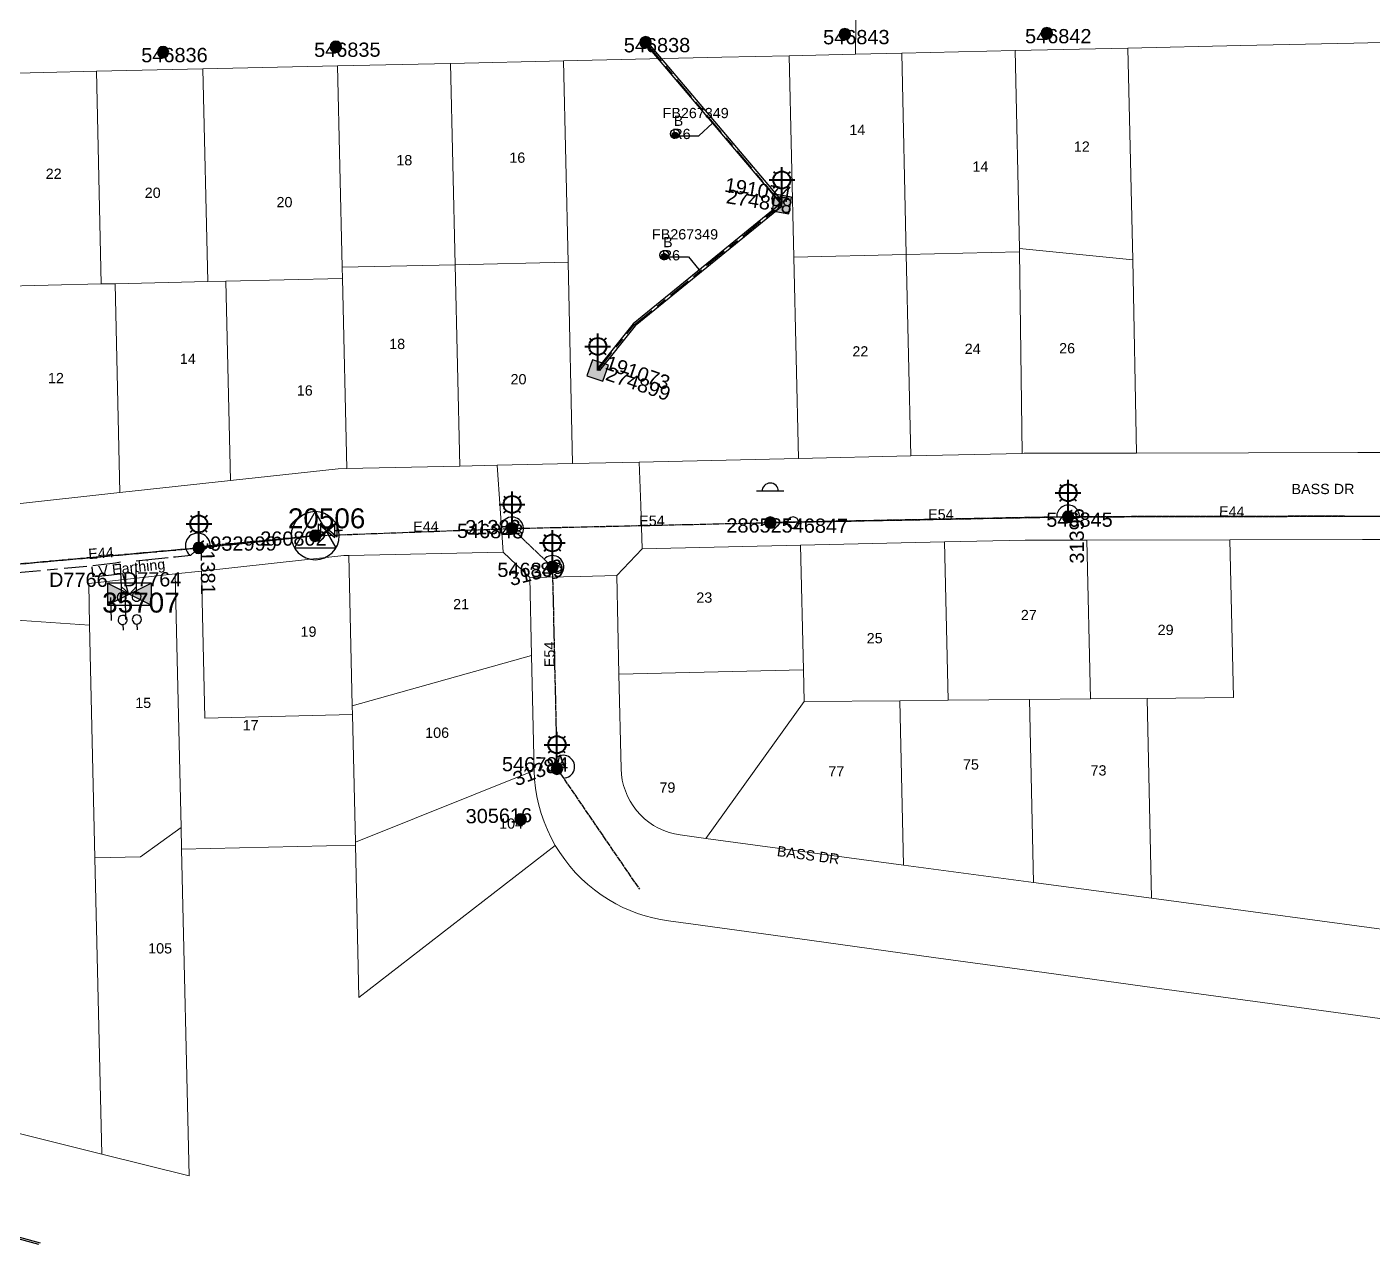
# Model space of a CAD drawing. Header units: metres. Extents: x -1 to 313024, y -2 to 6262971.
# Drawn here: x 312559.2 to 312795.3, y 6262397.2 to 6262610.8 of the extents above; entities that cross this region are included whole.
import ezdxf
from ezdxf.enums import TextEntityAlignment as Align

# ---------------------------------------------------------------- set-up
doc = ezdxf.new("R2010")
doc.units = ezdxf.units.M
doc.linetypes.add('Cable Exist OH', pattern=[1, 1, 0])
doc.linetypes.add('Cable Exist UG', pattern=[8.2, 4, -1.2, 1.8, -1.2])
doc.layers.get('0').update_dxf_attribs({"color": 6})
doc.layers.add('Cadastre Land Parcels_SP_EXT', color=9, linetype='Continuous', lineweight=5)
doc.layers.add('Cadastre Roads_SP_EXT', color=9, linetype='Continuous', lineweight=5)
for name, color, linetype in [('Duct_SP_EXT', 7, 'Continuous'), ('Equip_HV_EXT', 7, 'Continuous'), ('Equip_LV_EXT', 7, 'Continuous'), ('Equip_SP_HV_EXT', 7, 'Continuous'), ('Equip_SP_LV_EXT', 7, 'Continuous'), ('Equip_SP_SL_EXT', 7, 'Continuous'), ('Mains_HV_EXT', 7, 'Continuous'), ('Mains_LV_EXT', 7, 'Continuous'), ('Mains_LV_SL_EXT', 7, 'Continuous'), ('Mains_SL_EXT', 7, 'Continuous'), ('Sub_SP_EXT', 7, 'Continuous'), ('Sub_SP_TR_HV_LV_EXT', 7, 'Continuous'), ('SupportsOH_SP_TR_HV_LV_SL_EXT', 7, 'Continuous'), ('SupportsUG_SP_LV_SL_EXT', 7, 'Continuous'), ('Trench_SP_EXT', 7, 'Continuous')]:
    doc.layers.add(name, color=color, linetype=linetype)
doc.styles.add('COLUMN_LABEL', font='arial.ttf')
doc.styles.add('iecARIAL', font='arial.ttf', dxfattribs={"height": 2})
doc.styles.add('POLE_LABEL', font='arial.ttf')
doc.styles.get("Standard").update_dxf_attribs({"font": 'arial.ttf'})
doc.styles.add('SWITCH_LABEL', font='arial.ttf', dxfattribs={"height": 2.5})
doc.linetypes.add('Cable E OH', pattern='A,9.4,["E",Standard,S=1.7,R=0,X=0,Y=-1],0', length=9.4)
doc.linetypes.add('Cable E UG', pattern='A,6,-0.5,["E",Standard,S=1.7,R=0,X=0.5,Y=-1],-2.9', length=9.4)
doc.linetypes.add('Cable P UG', pattern='A,6,-0.5,["P",Standard,S=1.7,R=0,X=0.5,Y=-1],-2.9', length=9.4)

# ---------------------------------------------------------------- blocks, each defined once
blk = doc.blocks.new('SUB_POLE_EXT')
blk.add_wipeout([(0, 4.22), (0.42, 4.2), (0.83, 4.14), (1.21, 4.05), (1.62, 3.9), (1.99, 3.72), (2.35, 3.51), (2.68, 3.26), (2.99, 2.99), (3.28, 2.66), (3.52, 2.34), (3.76, 1.92), (3.9, 1.62), (4.04, 1.23), (4.18, 0.63), (4.22, 0), (4.18, -0.61), (4.06, -1.15), (3.9, -1.62), (3.58, -2.24), (3.22, -2.73), (2.97, -3.01), (2.68, -3.26), (2.36, -3.5), (2, -3.72), (1.64, -3.89), (1.25, -4.03), (0.82, -4.14), (0.42, -4.2), (0, -4.22), (-0.41, -4.2), (-0.8, -4.15), (-1.21, -4.05), (-1.62, -3.9), (-1.99, -3.73), (-2.35, -3.51), (-2.68, -3.26), (-2.96, -3.02), (-3.23, -2.72), (-3.51, -2.35), (-3.71, -2.01), (-3.91, -1.6), (-4.05, -1.21), (-4.16, -0.76), (-4.22, -0.14), (-4.21, 0.39), (-4.14, 0.83), (-4.03, 1.27), (-3.9, 1.63), (-3.71, 2.02), (-3.5, 2.37), (-3.28, 2.67), (-2.99, 2.99), (-2.68, 3.27), (-2.33, 3.52), (-1.98, 3.73), (-1.63, 3.9), (-1.2, 4.05), (-0.78, 4.15), (-0.4, 4.21)])
blk.add_line((2.16, 0.48), (2.16, 0.48, 0))
blk.add_lwpolyline([(-4.22, 0, 1), (4.22, 0, 1)], format="xyb", close=True)
blk.add_lwpolyline([(2.14, 0.52), (0, 4.22), (-3.66, -2.11), (3.66, -2.11)], close=True)
for tag, height, flags, p in [('ASSET_NUM', 3.5, 8, (2, 2)), ('STREET_CODE', 0.2, 9, (1.5, 0)), ('CONSTRUCTED_VOLTAGE', 0.2, 9, (1.5, -0.2)), ('OPERATING_VOLTAGE', 0.2, 9, (1.5, -0.6)), ('OPERATED_BY', 0.2, 9, (1.5, -0.8)), ('ORIENTATION', 0.2, 9, (1.5, -1.2)), ('OWNED_BY', 0.2, 9, (1.5, -1.4)), ('SECONDARY_VOLTAGE', 0.2, 9, (1.5, -1.6)), ('STATE', 0.2, 9, (1.5, -1.8)), ('SUBSTATION_TYPE', 0.2, 9, (1.5, -2)), ('NO_PHASES', 0.2, 9, (1.5, -0.4)), ('MAINTAINED_BY', 0.2, 9, (1.5, -1)), ('USAGE', 0.2, 9, (1.5, -2.2)), ('LEGEND', 0.2, 9, (1.5, -2.4)), ('STREETNAME', 0.2, 9, (1.5, -2.8)), ('SUBURB', 0.2, 9, (1.5, -3)), ('Z', 0.2, 1, (1.5, -3.4)), ('LOCATION', 0.2, 9, (1.5, -2.6)), ('NOTES', 0.2, 9, (1.5, -3.2))]:
    blk.add_attdef(tag, text='', height=height, dxfattribs=dict(flags=flags)).set_placement(p, align=Align.MIDDLE_LEFT)
blk = doc.blocks.new('SUB_PADMOUNT_EXT')
for points in [[(0, 0), (-3.84, 1.92), (-3.84, -1.92)], [(0, 0), (3.84, 1.92), (3.84, -1.92)]]:
    blk.add_hatch(color=256).paths.add_polyline_path(points)
for p, q in [((3.84, 1.92), (-3.84, -1.92)), ((-3.84, 1.92), (3.84, -1.92))]:
    blk.add_line(p, q)
blk.add_lwpolyline([(-3.84, -1.92), (3.84, -1.92), (3.84, 1.92), (-3.84, 1.92)], close=True)
for tag, height, flags, p in [('ASSET_NUM', 3.5, 8, (2, 2)), ('STREET_CODE', 0.2, 9, (1.5, 0)), ('CONSTRUCTED_VOLTAGE', 0.2, 9, (1.5, -0.2)), ('OPERATING_VOLTAGE', 0.2, 9, (1.5, -0.6)), ('ORIENTATION', 0.2, 9, (1.5, -0.8)), ('OWNED_BY', 0.2, 9, (1.5, -1)), ('OPERATED_BY', 0.2, 9, (1.5, -1.2)), ('SECONDARY_VOLTAGE', 0.2, 9, (1.5, -1.6)), ('STATE', 0.2, 9, (1.5, -1.8)), ('SUBSTATION_TYPE', 0.2, 9, (1.5, -2.2)), ('NO_PHASES', 0.2, 9, (1.5, -0.4)), ('MAINTAINED_BY', 0.2, 9, (1.5, -1.4)), ('PARENT', 0.2, 9, (1.5, -2)), ('USAGE', 0.2, 9, (1.5, -2.4)), ('STREETNAME', 0.2, 9, (1.5, -3)), ('SUBURB', 0.2, 9, (1.5, -3.2)), ('Z', 0.2, 1, (1.5, -3.6)), ('LEGEND', 0.2, 9, (1.5, -2.6)), ('LOCATION', 0.2, 9, (1.5, -2.8)), ('NOTES', 0.2, 9, (1.5, -3.4))]:
    blk.add_attdef(tag, text='', height=height, dxfattribs=dict(flags=flags)).set_placement(p, align=Align.MIDDLE_LEFT)
blk = doc.blocks.new('COLUMN_EXT')
blk.add_hatch(color=256).paths.add_polyline_path([(-1.49, 1.48), (-1.49, -1.49), (1.48, -1.49), (1.48, 1.48)])
blk.add_lwpolyline([(-1.49, -1.49), (1.48, -1.49), (1.48, 1.48), (-1.49, 1.48)], close=True)
for tag, height, style, flags, p in [('ASSET_NUM', 2.5, 'COLUMN_LABEL', 8, (2, 2)), ('STRUCTURE_PLANT_NUMBER', 0.2, 'POLE_LABEL', 9, (1.81, 0.03)), ('STREET_CODE', 0.2, 'COLUMN_LABEL', 9, (1.81, -0.2))]:
    blk.add_attdef(tag, text='', height=height, dxfattribs=dict(style=style, flags=flags)).set_placement(p, align=Align.MIDDLE_LEFT)
at = {"flags": 1}
blk.add_attdef('Z', (1.81, -2.35), '', height=0.2, dxfattribs=at)
at = {"flags": 9}
for tag, p in [('COLUMN_TYPE', (1.81, -0.4)), ('OWNED_BY', (1.81, -0.6)), ('STATE', (1.81, -0.8)), ('USAGE', (1.81, -1)), ('STREETNAME', (1.81, -1.6)), ('SUBURB', (1.81, -1.8)), ('LEGEND', (1.81, -1.2)), ('LOCATION', (1.81, -1.4)), ('NOTES', (1.81, -2))]:
    blk.add_attdef(tag, text='', height=0.2, dxfattribs=at).set_placement(p, align=Align.MIDDLE_LEFT)
blk = doc.blocks.new('DUCT_EXT')
blk.add_circle((0, 0.8), 0.8)
at = {"flags": 1}
blk.add_attdef('Z', (0, 0), '', height=0.2, dxfattribs=at)
at = {"flags": 9}
for tag, p in [('DUCT_CODE', (0, 0)), ('XSECT_TYPE', (0, -0.2)), ('STATE', (0, -0.6)), ('FB_REFERENCE', (0, -0.4)), ('NOTES', (0, -0.8))]:
    blk.add_attdef(tag, text='', height=0.2, dxfattribs=at).set_placement(p, align=Align.MIDDLE_LEFT)
blk = doc.blocks.new('LV_OH_LINKS_OPEN_EXT')
for p, q in [((-0.17, 4.97), (-0.17, 5.46)), ((0.17, 4.97), (0.17, 5.46)), ((-0.17, 3), (-0.17, 2.5)), ((0.17, 3), (0.17, 2.5))]:
    blk.add_line(p, q)
blk.add_lwpolyline([(0, 2.99, 1), (0, 4.98, 1)], format="xyb", close=True)
at = {"flags": 9}
for tag, p in [('ACTUAL_STATUS', (0, 0)), ('CONSTRUCTED_VOLTAGE', (0, -0.2)), ('OPERATING_VOLTAGE', (0, -0.6)), ('ORIENTATION', (0, -0.8)), ('OWNED_BY', (0, -1)), ('STATE', (0, -1.2)), ('SWITCH_TYPE', (0, -1.4)), ('NO_PHASES', (0, -0.4)), ('USAGE', (0, -1.6)), ('LEGEND', (0, -1.8)), ('NOTES', (0, -2))]:
    blk.add_attdef(tag, text='', height=0.2, dxfattribs=at).set_placement(p, align=Align.MIDDLE_LEFT)
at = {"flags": 1}
blk.add_attdef('Z', (0, 0), '', height=0.2, dxfattribs=at)
blk = doc.blocks.new('LV_OH_LINKS_DISTFUSE_EXT')
for p, q in [((0, 0), (0.96, 0)), ((3.84, 0), (4.8, 0))]:
    blk.add_line(p, q)
blk.add_lwpolyline([(3.84, -1.2), (3.84, 1.2), (0.96, -1.2), (0.96, 1.2)], close=True)
at = {"flags": 9}
for tag, p in [('ACTUAL_STATUS', (0, 0)), ('CONSTRUCTED_VOLTAGE', (0, -0.2)), ('OPERATING_VOLTAGE', (0, -0.6)), ('ORIENTATION', (0, -0.8)), ('OWNED_BY', (0, -1)), ('STATE', (0, -1.2)), ('SWITCH_TYPE', (0, -1.4)), ('NO_PHASES', (0, -0.4)), ('USAGE', (0, -1.6)), ('NOTES', (0, -1.8))]:
    blk.add_attdef(tag, text='', height=0.2, dxfattribs=at).set_placement(p, align=Align.MIDDLE_LEFT)
at = {"flags": 1}
blk.add_attdef('Z', (0, 0), '', height=0.2, dxfattribs=at)
blk = doc.blocks.new('SL_LANTERN_EXT')
at = {"lineweight": 40}
for p, q in [((-1.46, 5.68), (-1.06, 5.28)), ((0, 1.97), (0, 6.47)), ((1.46, 5.68), (1.06, 5.28)), ((-2.25, 4.22), (2.25, 4.22)), ((-1.46, 2.76), (-1.06, 3.16)), ((0, 0), (0, 2.72)), ((1.46, 2.76), (1.06, 3.16))]:
    blk.add_line(p, q, dxfattribs=at)
blk.add_circle((0, 4.22), 1.5, dxfattribs=at)
at = {"style": 'iecARIAL', "flags": 8}
blk.add_attdef('ASSET_NUM', (1.5, 1.5), '', height=2.5, dxfattribs=at)
for tag, p, height, flags in [('OPERATING_VOLTAGE', (0.98, -1.65), 0.2, 9), ('ORIENTATION', (0.98, -1.85), 0.2, 9), ('OWNED_BY', (0.98, -2.05), 0.2, 9), ('STATE', (0.98, -2.25), 0.2, 9), ('CONSTRUCTED_VOLTAGE', (0.98, -0.65), 0.2, 9), ('CONTROL_TYPE', (0.98, -0.85), 0.2, 9), ('LANTERN_PURPOSE', (0.98, -1.05), 0.2, 9), ('LANTERN_TYPE', (0.98, -1.25), 0.2, 9), ('NO_PHASES', (0.98, -1.45), 0.2, 9), ('USAGE', (0.98, -2.45), 0.2, 9), ('LNUMBER', (2.18, -3.25), 2.5, 8), ('CEXIST', (0.98, -2.65), 0.2, 9), ('CNEW', (0.98, -2.85), 0.2, 9), ('CNUMBER', (0.98, -3.05), 0.2, 9), ('CREMOVE', (0.98, -3.25), 0.2, 9), ('CREPLACE', (0.98, -3.45), 0.2, 9), ('LKINGHEIGHT', (0.98, -3.65), 0.2, 9), ('LBRACKET', (0.98, -3.85), 0.2, 9), ('LBRACKETVOCAB', (0.98, -4.05), 0.2, 9), ('LCATEGORY', (0.98, -4.25), 0.2, 9), ('LCHARGE1', (0.98, -4.45), 0.2, 9), ('LCHARGE1PERCENT', (0.98, -4.65), 0.2, 9), ('LCHARGE2', (0.98, -4.85), 0.2, 9), ('LCHARGE2PERCENT', (0.98, -5.05), 0.2, 9), ('LCHARGE3', (0.98, -5.25), 0.2, 9), ('LCHARGE3PERCENT', (0.98, -5.45), 0.2, 9), ('LEXIST', (0.98, -5.65), 0.2, 9), ('LLAMP', (0.98, -5.85), 0.2, 9), ('LLAMPVOCAB', (0.98, -6.05), 0.2, 9), ('LMAST', (0.98, -6.25), 0.2, 9), ('LMASTVOCAB', (0.98, -6.45), 0.2, 9), ('LNEW', (0.98, -6.65), 0.2, 9), ('LANTNUMBER', (0.98, -6.85), 0.2, 9), ('LOUTREACH', (0.98, -7.25), 0.2, 9), ('STREETNAME', (0.98, -9.25), 0.2, 9), ('SUBURB', (0.98, -9.45), 0.2, 1), ('LOUTREACHVOCAB', (0.98, -7.45), 0.2, 9), ('LRATECODE', (0.98, -7.65), 0.2, 9), ('LREMOVE', (0.98, -7.85), 0.2, 9), ('LREPLACE', (0.98, -8.05), 0.2, 9), ('LTYPE', (0.98, -8.25), 0.2, 9), ('LTYPEVOCAB', (0.98, -8.45), 0.2, 9), ('LEGEND', (0.98, -8.65), 0.2, 9), ('LOCATION', (0.98, -8.85), 0.2, 9), ('NOTES', (0.98, -9.05), 0.2, 9)]:
    blk.add_attdef(tag, p, '', height=height, dxfattribs=dict(flags=flags))
blk = doc.blocks.new('POLE_EXT')
blk.add_hatch(color=256).paths.add_polyline_path([(-1, 0, 1), (1, 0, 1)])
blk.add_lwpolyline([(-1, 0, 1), (1, 0, 1)], format="xyb", close=True)
for tag, height, flags, p in [('pNumber', 2.5, 8, (-17.84, 2.07)), ('OWNED_BY', 0.2, 9, (1.35, -0.4)), ('SPECIAL_USE', 0.2, 9, (1.35, -0.8)), ('STATE', 0.2, 9, (1.35, -1)), ('cLV', 0.2, 9, (1.35, -1.4)), ('hDepth', 0.2, 9, (1.35, -1.6)), ('hDia', 0.2, 9, (1.35, -1.8)), ('cHV', 0.2, 9, (1.35, -2)), ('PARENT', 0.2, 9, (1.35, -0.6)), ('USAGE', 0.2, 9, (1.35, -1.2)), ('LBRACKET', 0.2, 9, (1.35, -2.2)), ('LExisting', 0.2, 9, (1.35, -2.4)), ('cLinedev', 0.2, 9, (1.35, -3.4)), ('pExisting', 0.2, 9, (1.35, -3.8)), ('pFooting', 0.2, 9, (1.35, -4.4)), ('pNew', 0.2, 9, (1.35, -4.6)), ('LANTNUMBER', 0.2, 9, (1.35, -2.6)), ('LOther', 0.2, 9, (1.35, -2.8)), ('LRemove', 0.2, 9, (1.35, -3)), ('LEGEND', 0.2, 9, (1.35, -3.2)), ('LOCATION', 0.2, 9, (1.35, -3.6)), ('PFNUMBER', 0.2, 9, (1.35, -4)), ('NEWPFNUMBER', 0.2, 9, (1.35, -4.2)), ('pRelocate', 0.2, 9, (1.35, -5)), ('pRemove', 0.2, 9, (1.35, -5.2)), ('pReplace', 0.2, 9, (1.35, -5.4)), ('pStay', 0.2, 9, (1.35, -5.6)), ('pType', 0.2, 9, (1.35, -5.8)), ('cspan', 0.2, 9, (1.35, -6)), ('STREETNAME', 0.2, 9, (1.35, -6.2)), ('SUBURB', 0.2, 9, (1.35, -6.4)), ('OPERATED_BY', 0.2, 9, (1.36, -7.01)), ('NOTES', 0.2, 9, (1.35, -6.6)), ('MAINTAINED_BY', 0.2, 9, (1.36, -6.81))]:
    blk.add_attdef(tag, text='', height=height, dxfattribs=dict(flags=flags)).set_placement(p, align=Align.MIDDLE_LEFT)
at = {"style": 'POLE_LABEL'}
for tag, height, flags, p in [('ASSET_NUM', 2.5, 8, (2, 2)), ('STRUCTURE_PLANT_NUMBER', 0.2, 9, (1.35, 0.03)), ('STREET_CODE', 0.2, 9, (1.35, -0.2))]:
    blk.add_attdef(tag, text='', height=height, dxfattribs=dict(at, flags=flags)).set_placement(p, align=Align.MIDDLE_LEFT)
at = {"flags": 1}
blk.add_attdef('Z', (1.35, -7.33), '', height=0.2, dxfattribs=at)
blk = doc.blocks.new('HV_USL_CLOSED_EXT')
blk.add_line((2.4, 5.5), (-2.4, 5.5))
blk.add_lwpolyline([(1.44, 5.5, 0.414214), (0, 6.94, 0.414214), (-1.44, 5.5)], format="xyb")
for tag, height, flags, p in [('ASSET_NUM', 2.5, 8, (2, 2)), ('STREET_CODE', 0.2, 9, (1.5, 0)), ('ACTUAL_STATUS', 0.2, 9, (1.5, -0.2)), ('CONSTRUCTED_VOLTAGE', 0.2, 9, (1.5, -0.4)), ('OPERATING_VOLTAGE', 0.2, 9, (1.5, -0.8)), ('ORIENTATION', 0.2, 9, (1.5, -1)), ('OWNED_BY', 0.2, 9, (1.5, -1.2)), ('OPERATED_BY', 0.2, 9, (1.5, -1.4)), ('STATE', 0.2, 9, (1.5, -1.8)), ('SWITCH_TYPE', 0.2, 9, (1.5, -2)), ('NO_PHASES', 0.2, 9, (1.5, -0.6)), ('MAINTAINED_BY', 0.2, 9, (1.5, -1.6)), ('USAGE', 0.2, 9, (1.5, -2.2)), ('LEGEND', 0.2, 9, (1.5, -2.4)), ('STREETNAME', 0.2, 9, (1.5, -2.8)), ('SUBURB', 0.2, 9, (1.5, -3)), ('Z', 0.2, 1, (1.5, -3.6)), ('LOCATION', 0.2, 9, (1.5, -2.6)), ('NOTES', 0.2, 9, (1.5, -3.2)), ('LABEL_ALIGNMENT', 0.2, 9, (1.5, -3.4))]:
    blk.add_attdef(tag, text='', height=height, dxfattribs=dict(flags=flags)).set_placement(p, align=Align.MIDDLE_LEFT)
blk = doc.blocks.new('SWG_HOLEC_SU_EXT')
blk.add_line((1.8, -2), (5.8, -2))
for points in [[(1, 0), (0, 0)], [(6.6, 0), (7.6, 0)]]:
    blk.add_lwpolyline(points)
for points in [[(1.8, -0.8, 1), (1.8, 0.8, 1)], [(5.8, -0.8, 1), (5.8, 0.8, 1)]]:
    blk.add_lwpolyline(points, format="xyb", close=True)
at = {"style": 'SWITCH_LABEL', "flags": 8}
blk.add_attdef('ASSET_NUM', text='', height=2.5, rotation=179.9544, dxfattribs=at).set_placement((-2.4, 0), align=Align.MIDDLE_LEFT)
at = {"flags": 1}
blk.add_attdef('Z', (0, 0), '', height=0.2, dxfattribs=at)
at = {"flags": 9}
for tag, p in [('ACTUAL_STATUS', (0, -0.4)), ('CONSTRUCTED_VOLTAGE', (0, -0.6)), ('OPERATING_VOLTAGE', (0, -1)), ('ORIENTATION', (0, -1.2)), ('OWNED_BY', (0, -1.4)), ('STATE', (0, -1.8)), ('SWITCH_TYPE', (0, -2)), ('NO_PHASES', (0, -0.8)), ('PARENT', (0, -1.6)), ('USAGE', (0, -2.2)), ('LOCATION', (0, -2.4)), ('STREETNAME', (0, -2.6)), ('SUBURB', (0, -2.8)), ('NOTES', (0, -3))]:
    blk.add_attdef(tag, text='', height=0.2, dxfattribs=at).set_placement(p, align=Align.MIDDLE_LEFT)
at = {"style": 'SWITCH_LABEL', "flags": 9}
blk.add_attdef('STREET_CODE', text='', height=0.2, dxfattribs=at).set_placement((0, -0.2), align=Align.MIDDLE_LEFT)
blk = doc.blocks.new('CABLE_LARGE_EXT')
h = blk.add_hatch(color=256)
edge = h.paths.add_edge_path()
edge.add_arc((0, 0.55), 0.55, 0, 360)
blk.add_circle((0, 0.55), 0.55)
at = {"flags": 1}
blk.add_attdef('Z', (0, 0), '', height=0.2, dxfattribs=at)
at = {"flags": 9}
for tag, p in [('COND_CODE', (0, 0)), ('STATE', (0, -0.4)), ('XSECT_SIZE', (0, -0.6)), ('FB_REFERENCE', (0, -0.2)), ('NOTES', (0, -0.8))]:
    blk.add_attdef(tag, text='', height=0.2, dxfattribs=at).set_placement(p, align=Align.MIDDLE_LEFT)

msp = doc.modelspace()

# ---------------------------------------------------------------- linework, layer by layer
at = {"layer": 'Cadastre Land Parcels_SP_EXT', "linetype": 'Continuous'}
for points in [[(312712.6, 6262606.18), (312704.49, 6262605.99), (312692.88, 6262605.73), (312693.69, 6262570.4), (312713.4, 6262570.85), (312712.6, 6262606.18)], [(312733.27, 6262571.92), (312732.49, 6262606.63), (312712.6, 6262606.18), (312713.4, 6262570.85), (312733.27, 6262571.3), (312733.27, 6262571.92)], [(312752.28, 6262607.06), (312732.49, 6262606.63), (312733.27, 6262571.92), (312753.12, 6262569.93), (312752.28, 6262607.06)], [(312614.44, 6262568.63), (312613.65, 6262603.95), (312590.03, 6262603.42), (312590.87, 6262566.11), (312594.07, 6262566.15), (312614.49, 6262566.62), (312614.44, 6262568.63)], [(312634.25, 6262569.06), (312633.46, 6262604.39), (312613.65, 6262603.95), (312614.44, 6262568.63), (312634.25, 6262569.06)], [(312654.07, 6262569.5), (312653.27, 6262604.84), (312633.46, 6262604.39), (312634.25, 6262569.06), (312654.07, 6262569.5)], [(312694.48, 6262535.06), (312693.69, 6262570.4), (312692.88, 6262605.73), (312681.06, 6262605.46), (312653.27, 6262604.84), (312654.07, 6262569.5), (312654.88, 6262534.18), (312666.57, 6262534.44), (312694.48, 6262535.06)], [(312572.2, 6262565.68), (312571.36, 6262603), (312552.69, 6262602.58), (312553.53, 6262565.26), (312572.2, 6262565.68)], [(312590.03, 6262603.42), (312571.36, 6262603), (312572.2, 6262565.68), (312574.64, 6262565.72), (312590.87, 6262566.11), (312590.03, 6262603.42)], [(312713.4, 6262570.85), (312693.69, 6262570.4), (312694.48, 6262535.06), (312714.2, 6262535.52), (312713.4, 6262570.85)], [(312733.27, 6262571.3), (312713.4, 6262570.85), (312714.2, 6262535.52), (312733.73, 6262535.96), (312733.27, 6262571.3)], [(312753.12, 6262569.93), (312733.27, 6262571.92), (312733.27, 6262571.3), (312733.73, 6262535.96), (312734.08, 6262535.97), (312753.8, 6262536.01), (312753.12, 6262569.93)], [(312635.06, 6262533.73), (312634.25, 6262569.06), (312614.44, 6262568.63), (312614.49, 6262566.62), (312615.26, 6262533.28), (312635.06, 6262533.73)], [(312654.88, 6262534.18), (312654.07, 6262569.5), (312634.25, 6262569.06), (312635.06, 6262533.73), (312641.63, 6262533.88), (312654.88, 6262534.18)], [(312594.87, 6262531.19), (312594.07, 6262566.15), (312590.87, 6262566.11), (312574.64, 6262565.72), (312575.46, 6262529.08), (312594.87, 6262531.19)], [(312615.26, 6262533.28), (312614.49, 6262566.62), (312594.07, 6262566.15), (312594.87, 6262531.19), (312613.74, 6262533.25), (312615.26, 6262533.28)], [(312574.64, 6262565.72), (312572.2, 6262565.68), (312553.53, 6262565.26), (312553.7, 6262558.1), (312554.4, 6262527.05), (312555.92, 6262526.95), (312575.46, 6262529.08), (312574.64, 6262565.72)], [(312694.85, 6262519.84), (312667.07, 6262519.2), (312662.6, 6262514.52), (312662.99, 6262497.24), (312695.35, 6262497.97), (312694.85, 6262519.84)], [(312720.09, 6262520.41), (312694.85, 6262519.84), (312695.35, 6262497.97), (312695.47, 6262492.4), (312712.26, 6262492.55), (312720.73, 6262492.63), (312720.09, 6262520.41)], [(312745.09, 6262520.75), (312734.27, 6262520.73), (312720.09, 6262520.41), (312720.73, 6262492.63), (312735.03, 6262492.77), (312745.72, 6262492.87), (312745.09, 6262520.75)], [(312770.18, 6262520.8), (312745.09, 6262520.75), (312745.72, 6262492.87), (312755.65, 6262492.94), (312770.81, 6262493.11), (312770.18, 6262520.8)], [(312586.19, 6262470.29), (312585.41, 6262504.77), (312585.18, 6262514.8), (312569.99, 6262513.15), (312570.14, 6262505.81), (312571.08, 6262464.98), (312579.08, 6262465.18), (312586.19, 6262470.29)], [(312586.28, 6262466.53), (312616.78, 6262467.2), (312616.77, 6262467.71), (312616.26, 6262490.11), (312590.34, 6262489.51), (312589.75, 6262515.3), (312585.18, 6262514.8), (312585.41, 6262504.77), (312586.19, 6262470.29), (312586.28, 6262466.53)], [(312570.14, 6262505.81), (312554.87, 6262506.85), (312555.73, 6262468.62), (312537.4, 6262469.87), (312519.08, 6262471.12), (312500.54, 6262472.36), (312508.96, 6262428.73), (312538.94, 6262421.28), (312556.88, 6262416.83), (312572.27, 6262413.01), (312571.08, 6262464.98), (312570.14, 6262505.81)], [(312648.14, 6262480.28), (312647.67, 6262500.47), (312616.22, 6262491.63), (312616.26, 6262490.11), (312616.77, 6262467.71), (312648.14, 6262480.28)], [(312695.47, 6262492.4), (312695.35, 6262497.97), (312662.99, 6262497.24), (312663.37, 6262480.62), (312663.44, 6262479.62), (312663.59, 6262478.64), (312663.81, 6262477.67), (312664.12, 6262476.72), (312664.51, 6262475.8), (312664.97, 6262474.92), (312665.5, 6262474.08), (312666.1, 6262473.28), (312666.76, 6262472.54), (312667.48, 6262471.85), (312668.26, 6262471.23), (312669.08, 6262470.67), (312669.95, 6262470.19), (312670.86, 6262469.77), (312671.8, 6262469.44), (312672.76, 6262469.18), (312673.74, 6262469.01), (312678.25, 6262468.37), (312695.47, 6262492.4)], [(312745.72, 6262492.87), (312735.03, 6262492.77), (312735.74, 6262460.66), (312756.44, 6262457.88), (312755.65, 6262492.94), (312745.72, 6262492.87)], [(312712.26, 6262492.55), (312695.47, 6262492.4), (312678.25, 6262468.37), (312712.94, 6262463.72), (312712.26, 6262492.55)], [(312735.03, 6262492.77), (312720.73, 6262492.63), (312712.26, 6262492.55), (312712.94, 6262463.72), (312735.74, 6262460.66), (312735.03, 6262492.77)], [(312651.82, 6262467.17), (312651.1, 6262468.52), (312650.45, 6262469.9), (312649.87, 6262471.31), (312649.37, 6262472.76), (312648.96, 6262474.23), (312648.62, 6262475.72), (312648.38, 6262477.23), (312648.21, 6262478.75), (312648.14, 6262480.28), (312616.77, 6262467.71), (312616.78, 6262467.2), (312617.39, 6262440.49), (312651.82, 6262467.17)], [(312586.28, 6262466.53), (312586.19, 6262470.29), (312579.08, 6262465.18), (312571.08, 6262464.98), (312572.27, 6262413.01), (312587.61, 6262409.2), (312586.28, 6262466.53)]]:
    msp.add_lwpolyline(points, close=True, dxfattribs=at)
at = {"layer": 'Cadastre Roads_SP_EXT', "linetype": 'Continuous'}
msp.add_lwpolyline([(312887.6, 6262610.36), (312886.14, 6262620.67), (312884.68, 6262630.93), (312871.45, 6262630.58), (312854.11, 6262630.18), (312836, 6262629.83), (312817.38, 6262629.37), (312794.65, 6262628.85), (312771.09, 6262628.31), (312747.47, 6262627.77), (312729.14, 6262627.29), (312704.73, 6262626.64), (312704.61, 6262616.32), (312704.49, 6262605.99), (312712.6, 6262606.18), (312732.49, 6262606.63), (312752.28, 6262607.06), (312772.08, 6262607.52), (312791.93, 6262607.96), (312811.69, 6262608.41), (312831.49, 6262608.93), (312851.51, 6262609.48), (312869.56, 6262609.93), (312887.6, 6262610.36)], close=True, dxfattribs=at)
for points in [[(312811.53, 6262536.13), (312792.62, 6262536.09), (312773.45, 6262536.05), (312753.8, 6262536.01), (312753.8, 6262536.01), (312734.08, 6262535.97), (312733.73, 6262535.96), (312714.2, 6262535.52), (312694.48, 6262535.06), (312666.57, 6262534.44), (312666.82, 6262526.82), (312667.07, 6262519.2), (312694.85, 6262519.84), (312720.09, 6262520.41), (312734.27, 6262520.73), (312745.09, 6262520.75), (312770.18, 6262520.8), (312793.4, 6262520.85), (312813.68, 6262520.87)], [(312815.29, 6262449.98), (312794.62, 6262452.76), (312775.52, 6262455.32), (312756.44, 6262457.88), (312735.74, 6262460.66), (312712.94, 6262463.72), (312678.25, 6262468.37), (312673.74, 6262469.01), (312672.76, 6262469.18), (312671.8, 6262469.44), (312670.86, 6262469.77), (312669.95, 6262470.19), (312669.08, 6262470.67), (312668.26, 6262471.23), (312667.48, 6262471.85), (312666.76, 6262472.54), (312666.1, 6262473.28), (312665.5, 6262474.08), (312664.97, 6262474.92), (312664.51, 6262475.8), (312664.12, 6262476.72), (312663.81, 6262477.67), (312663.59, 6262478.64), (312663.44, 6262479.62), (312663.37, 6262480.62), (312662.99, 6262497.24), (312662.99, 6262497.24), (312662.6, 6262514.52), (312656.27, 6262514.38), (312647.36, 6262514.18), (312647.67, 6262500.47), (312648.14, 6262480.28), (312648.21, 6262478.75), (312648.38, 6262477.23), (312648.62, 6262475.72), (312648.96, 6262474.23), (312649.37, 6262472.76), (312649.87, 6262471.31), (312650.45, 6262469.9), (312651.1, 6262468.52), (312651.82, 6262467.17), (312652.62, 6262465.91), (312653.48, 6262464.68), (312654.4, 6262463.51), (312655.39, 6262462.38), (312656.43, 6262461.32), (312657.53, 6262460.31), (312658.69, 6262459.36), (312659.9, 6262458.48), (312661.15, 6262457.67), (312662.44, 6262456.92), (312663.69, 6262456.29), (312664.96, 6262455.73), (312666.26, 6262455.23), (312667.59, 6262454.79), (312668.93, 6262454.43), (312670.29, 6262454.14), (312671.67, 6262453.91), (312675.99, 6262453.32), (312696.43, 6262450.51), (312718.17, 6262447.5), (312737.58, 6262444.85), (312756.93, 6262442.18), (312775.89, 6262439.58), (312799.06, 6262436.43)]]:
    msp.add_lwpolyline(points, dxfattribs=at)
at = {"layer": 'Duct_SP_EXT'}
for p, q in [((312668.12, 6262607.21), (312668.3, 6262607.36)), ((312668.12, 6262607.21), (312691.34, 6262579.78)), ((312668.48, 6262607.52), (312668.3, 6262607.36)), ((312668.48, 6262607.52), (312691.7, 6262580.09)), ((312691.32, 6262579.72), (312665.52, 6262558.69)), ((312691.62, 6262579.35), (312665.86, 6262558.35)), ((312691.32, 6262579.72), (312691.47, 6262579.54)), ((312691.34, 6262579.78), (312691.52, 6262579.93)), ((312691.62, 6262579.35), (312691.47, 6262579.54)), ((312691.7, 6262580.09), (312691.52, 6262579.93)), ((312665.52, 6262558.69), (312659.19, 6262550.81)), ((312665.86, 6262558.35), (312659.56, 6262550.51)), ((312665.52, 6262558.69), (312665.69, 6262558.52)), ((312665.86, 6262558.35), (312665.69, 6262558.52)), ((312659.19, 6262550.81), (312659.38, 6262550.66)), ((312659.56, 6262550.51), (312659.38, 6262550.66))]:
    msp.add_line(p, q, dxfattribs=at)
for points in [[(312673.41, 6262591.7), (312677.03, 6262591.7), (312679.41, 6262593.9)], [(312671.55, 6262570.42), (312675.17, 6262570.42), (312677.04, 6262568.23)]]:
    msp.add_lwpolyline(points, dxfattribs=at)
at = {"layer": 'Mains_HV_EXT', "linetype": 'Cable Exist OH'}
msp.add_lwpolyline([(312689.55, 6262523.81), (312741.78, 6262524.83), (312830.39, 6262525.01)], dxfattribs=at)
at = {"layer": 'Mains_HV_EXT', "linetype": 'Continuous'}
msp.add_lwpolyline([(312591.27, 6262519.57, 1.666379), (312587.73, 6262518.13)], format="xyb", dxfattribs=at)
at = {"layer": 'Mains_HV_EXT', "linetype": 'Cable Exist UG'}
for points in [[(312577.15, 6262511.27), (312578.36, 6262512.61), (312578.34, 6262517.13), (312579.94, 6262517.25), (312579.94, 6262517.25), (312584.86, 6262517.78), (312585.22, 6262517.82), (312585.22, 6262517.82), (312587.92, 6262518.12), (312589.31, 6262519.36)], [(312577.15, 6262511.27), (312575.72, 6262512.53), (312575.56, 6262516.84), (312574.71, 6262516.68), (312574.71, 6262516.68), (312569.67, 6262516.13), (312554.96, 6262514.75), (312554.96, 6262514.75), (312554.41, 6262514.73), (312553.58, 6262516.16)]]:
    msp.add_lwpolyline(points, dxfattribs=at)
at = {"layer": 'Mains_HV_EXT', "linetype": 'Cable E UG'}
for points in [[(312573.47, 6262514.53), (312571.15, 6262514.28)], [(312577.03, 6262511.16), (312575.99, 6262514.81), (312575.99, 6262514.81), (312573.47, 6262514.53)]]:
    msp.add_lwpolyline(points, dxfattribs=at)
at = {"layer": 'Mains_LV_EXT', "linetype": 'Continuous'}
for points in [[(312743.78, 6262524.84, 1.030386), (312739.78, 6262524.79)], [(312645.69, 6262521.4, 1.52935), (312642.25, 6262522.66)], [(312651.37, 6262514.02, 1.497942), (312649.87, 6262517.4)], [(312653.26, 6262478.97, 1.341316), (312652.08, 6262482.62)]]:
    msp.add_lwpolyline(points, format="xyb", dxfattribs=at)
at = {"layer": 'Mains_LV_EXT', "linetype": 'Cable Exist OH'}
for points in [[(312644.25, 6262522.78), (312689.55, 6262523.81)], [(312741.78, 6262524.83), (312689.55, 6262523.81)], [(312790.26, 6262524.93), (312741.78, 6262524.83)], [(312644.25, 6262522.78), (312651.32, 6262516.02)], [(312589.31, 6262519.36), (312553.58, 6262516.16)], [(312651.32, 6262516.02), (312652.13, 6262480.62)], [(312652.13, 6262480.62), (312666.59, 6262459.47)]]:
    msp.add_lwpolyline(points, dxfattribs=at)
at = {"layer": 'Mains_LV_SL_EXT', "linetype": 'Cable Exist UG'}
for points in [[(312691.58, 6262579.71), (312667.67, 6262608.09)], [(312659.28, 6262550.51), (312665.69, 6262558.52), (312691.58, 6262579.71)]]:
    msp.add_lwpolyline(points, dxfattribs=at)
at = {"layer": 'Mains_SL_EXT', "linetype": 'Cable Exist OH'}
for points in [[(312644.25, 6262522.78), (312689.55, 6262523.81), (312741.78, 6262524.83)], [(312741.78, 6262524.83), (312790.26, 6262524.93), (312830.39, 6262525.01)], [(312644.25, 6262522.78), (312651.32, 6262516.02)], [(312518.02, 6262516.97), (312553.58, 6262516.16), (312589.31, 6262519.36)], [(312651.32, 6262516.02), (312652.13, 6262480.62)], [(312652.13, 6262480.62), (312666.59, 6262459.47)]]:
    msp.add_lwpolyline(points, dxfattribs=at)
at = {"layer": 'Trench_SP_EXT', "linetype": 'Cable Exist UG'}
msp.add_lwpolyline([(312668.3, 6262607.36), (312667.67, 6262608.09)], dxfattribs=at)

# ---------------------------------------------------------------- block references
at = {"layer": 'Duct_SP_EXT'}
for name, p in [('DUCT_EXT', (312672.83, 6262591.22)), ('CABLE_LARGE_EXT', (312672.83, 6262591.22)), ('DUCT_EXT', (312670.97, 6262569.94)), ('CABLE_LARGE_EXT', (312670.97, 6262569.94))]:
    msp.add_blockref(name, p, dxfattribs=at)
at = {"layer": 'Equip_HV_EXT'}
ref = msp.add_blockref('SWG_HOLEC_SU_EXT', (312575.72, 6262512.53), dxfattribs=dict(at, rotation=272.1479245449539))
ref.add_attrib('ASSET_NUM', 'D7766', dxfattribs={"layer": '0', "height": 2.5, "style": 'SWITCH_LABEL'}).set_placement((312573.32, 6262513.78), align=Align.MIDDLE_RIGHT)
ref = msp.add_blockref('SWG_HOLEC_SU_EXT', (312578.36, 6262512.61), dxfattribs=dict(at, rotation=270.7577672115776))
ref.add_attrib('ASSET_NUM', 'D7764', dxfattribs={"layer": '0', "height": 2.5, "style": 'SWITCH_LABEL'}).set_placement((312575.96, 6262513.86), align=Align.MIDDLE_LEFT)
at = {"layer": 'Equip_SP_HV_EXT'}
ref = msp.add_blockref('HV_USL_CLOSED_EXT', (312689.55, 6262523.81), dxfattribs=dict(at, rotation=0.1861749051448102))
ref.add_attrib('ASSET_NUM', '28652', dxfattribs={"layer": '0', "height": 2.5}).set_placement((312691.55, 6262524.56), align=Align.TOP_RIGHT)
at = {"layer": 'Equip_SP_LV_EXT', "rotation": 269.9782808871122}
msp.add_blockref('LV_OH_LINKS_OPEN_EXT', (312689.55, 6262523.81), dxfattribs=at)
at = {"layer": 'Equip_SP_SL_EXT'}
ref = msp.add_blockref('SL_LANTERN_EXT', (312691.58, 6262579.71), dxfattribs=at)
ref.add_attrib('ASSET_NUM', '191074', dxfattribs={"layer": '0', "height": 2.5, "rotation": 350.4496, "style": 'iecARIAL'}).set_placement((312693.08, 6262581.21), align=Align.MIDDLE_RIGHT)
ref = msp.add_blockref('SL_LANTERN_EXT', (312659.28, 6262550.51), dxfattribs=at)
ref.add_attrib('ASSET_NUM', '191073', dxfattribs={"layer": '0', "height": 2.5, "rotation": 341.1461, "style": 'iecARIAL'}).set_placement((312660.78, 6262552.01), align=Align.MIDDLE_LEFT)
ref = msp.add_blockref('SL_LANTERN_EXT', (312741.78, 6262524.83), dxfattribs=at)
ref.add_attrib('ASSET_NUM', '31396', dxfattribs={"layer": '0', "height": 2.5, "rotation": 90.2696, "style": 'iecARIAL'}).set_placement((312743.28, 6262526.33), align=Align.MIDDLE_RIGHT)
ref = msp.add_blockref('SL_LANTERN_EXT', (312644.25, 6262522.78), dxfattribs=at)
ref.add_attrib('ASSET_NUM', '31382', dxfattribs={"layer": '0', "height": 2.5, "rotation": 0.1842, "style": 'iecARIAL'}).set_placement((312645.75, 6262524.28), align=Align.TOP_RIGHT)
ref = msp.add_blockref('SL_LANTERN_EXT', (312589.31, 6262519.36), dxfattribs=at)
ref.add_attrib('ASSET_NUM', '31381', dxfattribs={"layer": '0', "height": 2.5, "rotation": 270.9235, "style": 'iecARIAL'}).set_placement((312590.81, 6262520.86), align=Align.MIDDLE_LEFT)
ref = msp.add_blockref('SL_LANTERN_EXT', (312651.32, 6262516.02), dxfattribs=at)
ref.add_attrib('ASSET_NUM', '31383', dxfattribs={"layer": '0', "height": 2.5, "rotation": 14.5943, "style": 'iecARIAL'}).set_placement((312652.82, 6262517.52), align=Align.TOP_RIGHT)
ref = msp.add_blockref('SL_LANTERN_EXT', (312652.13, 6262480.62), dxfattribs=at)
ref.add_attrib('ASSET_NUM', '31384', dxfattribs={"layer": '0', "height": 2.5, "rotation": 20.738, "style": 'iecARIAL'}).set_placement((312653.63, 6262482.12), align=Align.MIDDLE_RIGHT)
at = {"layer": 'Sub_SP_EXT'}
ref = msp.add_blockref('SUB_PADMOUNT_EXT', (312577.15, 6262511.27), dxfattribs=at)
ref.add_attrib('ASSET_NUM', '35707', dxfattribs={"layer": '0', "height": 3.5}).set_placement((312579.15, 6262511.52), align=Align.TOP_CENTER)
at = {"layer": 'Sub_SP_TR_HV_LV_EXT'}
ref = msp.add_blockref('SUB_POLE_EXT', (312609.72, 6262521.51), dxfattribs=at)
ref.add_attrib('ASSET_NUM', '20506', dxfattribs={"layer": '0', "height": 3.5}).set_placement((312611.72, 6262521.76), align=Align.BOTTOM_CENTER)
at = {"layer": 'SupportsOH_SP_TR_HV_LV_SL_EXT'}
ref = msp.add_blockref('POLE_EXT', (312667.67, 6262608.09), dxfattribs=at)
ref.add_attrib('ASSET_NUM', '546838', dxfattribs={"layer": '0', "height": 2.5, "rotation": 0.1639, "style": 'POLE_LABEL'}).set_placement((312669.67, 6262608.84), align=Align.TOP_CENTER)
ref = msp.add_blockref('POLE_EXT', (312702.63, 6262609.5), dxfattribs=at)
ref.add_attrib('ASSET_NUM', '546843', dxfattribs={"layer": '0', "height": 2.5, "rotation": 0.1629, "style": 'POLE_LABEL'}).set_placement((312704.63, 6262610.25), align=Align.TOP_CENTER)
ref = msp.add_blockref('POLE_EXT', (312738.06, 6262609.67), dxfattribs=at)
ref.add_attrib('ASSET_NUM', '546842', dxfattribs={"layer": '0', "height": 2.5, "style": 'POLE_LABEL'}).set_placement((312740.06, 6262610.42), align=Align.TOP_CENTER)
ref = msp.add_blockref('POLE_EXT', (312583.03, 6262606.35), dxfattribs=at)
ref.add_attrib('ASSET_NUM', '546836', dxfattribs={"layer": '0', "height": 2.5, "rotation": 0.1611, "style": 'POLE_LABEL'}).set_placement((312585.03, 6262607.1), align=Align.TOP_CENTER)
ref = msp.add_blockref('POLE_EXT', (312613.35, 6262607.29), dxfattribs=at)
ref.add_attrib('ASSET_NUM', '546835', dxfattribs={"layer": '0', "height": 2.5, "rotation": 0.1616, "style": 'POLE_LABEL'}).set_placement((312615.35, 6262608.04), align=Align.TOP_CENTER)
ref = msp.add_blockref('POLE_EXT', (312644.25, 6262522.78), dxfattribs=at)
ref.add_attrib('ASSET_NUM', '546848', dxfattribs={"layer": '0', "height": 2.5, "rotation": 359.5465, "style": 'POLE_LABEL'}).set_placement((312646.25, 6262523.53), align=Align.TOP_RIGHT)
ref = msp.add_blockref('POLE_EXT', (312689.55, 6262523.81), dxfattribs=at)
ref.add_attrib('ASSET_NUM', '546847', dxfattribs={"layer": '0', "height": 2.5, "rotation": 359.6642, "style": 'POLE_LABEL'}).set_placement((312691.55, 6262524.56), align=Align.TOP_LEFT)
ref = msp.add_blockref('POLE_EXT', (312741.78, 6262524.83), dxfattribs=at)
ref.add_attrib('ASSET_NUM', '546845', dxfattribs={"layer": '0', "height": 2.5, "style": 'POLE_LABEL'}).set_placement((312743.78, 6262525.58), align=Align.TOP_CENTER)
ref = msp.add_blockref('POLE_EXT', (312589.31, 6262519.36), dxfattribs=at)
ref.add_attrib('ASSET_NUM', '932999', dxfattribs={"layer": '0', "height": 2.5, "rotation": 0.1142, "style": 'POLE_LABEL'}).set_placement((312591.31, 6262520.12), align=Align.MIDDLE_LEFT)
ref = msp.add_blockref('POLE_EXT', (312651.32, 6262516.02), dxfattribs=at)
ref.add_attrib('ASSET_NUM', '546849', dxfattribs={"layer": '0', "height": 2.5, "style": 'POLE_LABEL'}).set_placement((312653.32, 6262516.77), align=Align.TOP_RIGHT)
ref = msp.add_blockref('POLE_EXT', (312652.13, 6262480.62), dxfattribs=at)
ref.add_attrib('ASSET_NUM', '546784', dxfattribs={"layer": '0', "height": 2.5, "rotation": 359.6642, "style": 'POLE_LABEL'}).set_placement((312654.13, 6262481.37), align=Align.MIDDLE_RIGHT)
ref = msp.add_blockref('POLE_EXT', (312645.76, 6262471.73), dxfattribs=at)
ref.add_attrib('ASSET_NUM', '305616', dxfattribs={"layer": '0', "height": 2.5, "rotation": 1, "style": 'POLE_LABEL'}).set_placement((312647.76, 6262472.48), align=Align.MIDDLE_RIGHT)
at = {"layer": 'SupportsUG_SP_LV_SL_EXT'}
ref = msp.add_blockref('COLUMN_EXT', (312691.58, 6262579.71), dxfattribs=dict(at, rotation=350.3168308236819))
ref.add_attrib('ASSET_NUM', '274898', dxfattribs={"layer": '0', "height": 2.5, "rotation": 350.6741, "style": 'COLUMN_LABEL'}).set_placement((312693.58, 6262580.46), align=Align.TOP_RIGHT)
ref = msp.add_blockref('COLUMN_EXT', (312659.28, 6262550.51), dxfattribs=dict(at, rotation=341.0700676928717))
ref.add_attrib('ASSET_NUM', '274899', dxfattribs={"layer": '0', "height": 2.5, "rotation": 341.0934, "style": 'COLUMN_LABEL'}).set_placement((312661.28, 6262551.26), align=Align.TOP_LEFT)

# ---------------------------------------------------------------- texts
at = {"layer": 'Cadastre Land Parcels_SP_EXT'}
for s, p in [('14', (312703.41, 6262591.83)), ('12', (312742.79, 6262588.89)), ('18', (312623.95, 6262586.51)), ('16', (312643.77, 6262586.95)), ('22', (312562.45, 6262584.13)), ('14', (312725, 6262585.38)), ('20', (312579.82, 6262580.79)), ('20', (312602.93, 6262579.15)), ('18', (312622.7, 6262554.26)), ('22', (312703.94, 6262552.96)), ('24', (312723.65, 6262553.41)), ('26', (312740.21, 6262553.51)), ('14', (312585.98, 6262551.65)), ('12', (312562.84, 6262548.27)), ('20', (312643.98, 6262548.07)), ('16', (312606.49, 6262546.1)), ('21', (312633.91, 6262508.6)), ('23', (312676.57, 6262509.75)), ('27', (312733.49, 6262506.69)), ('19', (312607.15, 6262503.77)), ('29', (312757.49, 6262504.09)), ('25', (312706.46, 6262502.63)), ('15', (312578.15, 6262491.28)), ('17', (312597, 6262487.36)), ('106', (312629.01, 6262486.04)), ('77', (312699.73, 6262479.26)), ('75', (312723.34, 6262480.47)), ('73', (312745.72, 6262479.43)), ('79', (312670.1, 6262476.42)), ('104', (312641.99, 6262470.1)), ('105', (312580.42, 6262448.2))]:
    msp.add_text(s, height=1.8, dxfattribs=at).set_placement(p)
at = {"layer": 'Cadastre Roads_SP_EXT'}
for rotation, p in [(0.1097, (312780.97, 6262528.8)), (352.3168, (312690.63, 6262465.31))]:
    msp.add_text('BASS DR', height=1.8, rotation=rotation, dxfattribs=at).set_placement(p)
at = {"layer": 'Duct_SP_EXT'}
for s, p in [('FB267349', (312670.65, 6262594.78)), ('B', (312672.6, 6262593.42)), ('R6', (312672.36, 6262591.11)), ('FB267349', (312668.79, 6262573.5)), ('B', (312670.74, 6262572.13)), ('R6', (312670.5, 6262569.82))]:
    msp.add_text(s, height=1.8, dxfattribs=at).set_placement(p)
at = {"layer": 'Mains_HV_EXT'}
msp.add_text('LV Earthing', height=1.8, rotation=6.2448, dxfattribs=at).set_placement((312570.43, 6262514.24))
at = {"layer": 'Mains_LV_EXT'}
for s, rotation, p in [('E54', 0.0145, (312717.23, 6262524.35)), ('E44', 359.0066, (312768.24, 6262524.89)), ('E44', 1.0012, (312626.92, 6262522.18)), ('E54', 0.1862, (312666.55, 6262523.23)), ('E44', 4.333, (312569.98, 6262517.4)), ('E54', 90.229, (312651.72, 6262498.45))]:
    msp.add_text(s, height=1.8, rotation=rotation, dxfattribs=at).set_placement(p)

# ---------------------------------------------------------------- next in the draw order: linework, layer by layer
at = {"layer": 'Cadastre Land Parcels_SP_EXT', "linetype": 'Continuous'}
for points in [[(312616.22, 6262491.63), (312615.62, 6262518.04), (312614.75, 6262518.02), (312589.75, 6262515.3), (312590.34, 6262489.51), (312616.26, 6262490.11), (312616.22, 6262491.63)], [(312647.36, 6262514.18), (312642.69, 6262518.65), (312615.62, 6262518.04), (312616.22, 6262491.63), (312647.67, 6262500.47), (312647.36, 6262514.18)]]:
    msp.add_lwpolyline(points, close=True, dxfattribs=at)
at = {"layer": 'Cadastre Roads_SP_EXT', "linetype": 'Continuous'}
msp.add_lwpolyline([(312554.87, 6262506.84), (312570.14, 6262505.81), (312569.99, 6262513.15), (312585.18, 6262514.8), (312589.75, 6262515.3), (312614.75, 6262518.02), (312615.62, 6262518.04), (312642.69, 6262518.65), (312642.16, 6262526.26), (312641.63, 6262533.88), (312641.63, 6262533.88), (312635.06, 6262533.73), (312615.26, 6262533.28), (312613.74, 6262533.25), (312594.87, 6262531.19), (312575.46, 6262529.08), (312555.92, 6262526.95)], dxfattribs=at)
at = {"layer": 'Mains_HV_EXT', "linetype": 'Cable P UG'}
msp.add_lwpolyline([(313023.52, 6262629.55), (312966.62, 6262628.16), (312888.83, 6262626.63), (312821.9, 6262624.98), (312746.29, 6262623.23), (312677.21, 6262621.81), (312554.55, 6262619.08), (312484.93, 6262617.12), (312432.28, 6262625.88), (312426.42, 6262596.92), (312436.66, 6262504.85), (312443.45, 6262446.81), (312506.05, 6262412.28), (312561.21, 6262397.2)], dxfattribs=at)
at = {"layer": 'Mains_HV_EXT', "linetype": 'Cable E OH'}
msp.add_lwpolyline([(313023.52, 6262629.25), (312966.63, 6262627.86), (312888.83, 6262626.33), (312821.91, 6262624.68), (312746.3, 6262622.93), (312677.22, 6262621.51), (312554.55, 6262618.78), (312484.91, 6262616.82), (312432.52, 6262625.53), (312426.72, 6262596.9), (312436.96, 6262504.88), (312443.73, 6262447), (312506.16, 6262412.56), (312561.48, 6262397.44)], dxfattribs=at)
at = {"layer": 'Mains_HV_EXT', "linetype": 'Cable Exist OH'}
for points in [[(312609.72, 6262521.51), (312644.25, 6262522.78), (312689.55, 6262523.81)], [(312609.72, 6262521.51), (312589.3, 6262519.56)]]:
    msp.add_lwpolyline(points, dxfattribs=at)
at = {"layer": 'Mains_LV_EXT', "linetype": 'Cable Exist OH'}
for points in [[(312609.72, 6262521.51), (312589.31, 6262519.36)], [(312609.72, 6262521.51), (312644.25, 6262522.78)]]:
    msp.add_lwpolyline(points, dxfattribs=at)
at = {"layer": 'Mains_SL_EXT', "linetype": 'Cable Exist OH'}
msp.add_lwpolyline([(312589.31, 6262519.36), (312609.72, 6262521.51), (312644.25, 6262522.78)], dxfattribs=at)

# ---------------------------------------------------------------- next in the draw order: block references
at = {"layer": 'Equip_LV_EXT'}
for p in [(312609.31, 6262522.42), (312609.72, 6262522.51)]:
    msp.add_blockref('LV_OH_LINKS_DISTFUSE_EXT', p, dxfattribs=at)
at = {"layer": 'SupportsOH_SP_TR_HV_LV_SL_EXT'}
ref = msp.add_blockref('POLE_EXT', (312609.72, 6262521.51), dxfattribs=at)
ref.add_attrib('ASSET_NUM', '260802', dxfattribs={"layer": '0', "height": 2.5, "style": 'POLE_LABEL'}).set_placement((312611.72, 6262522.26), align=Align.TOP_RIGHT)

doc.saveas('drawing.dxf')
